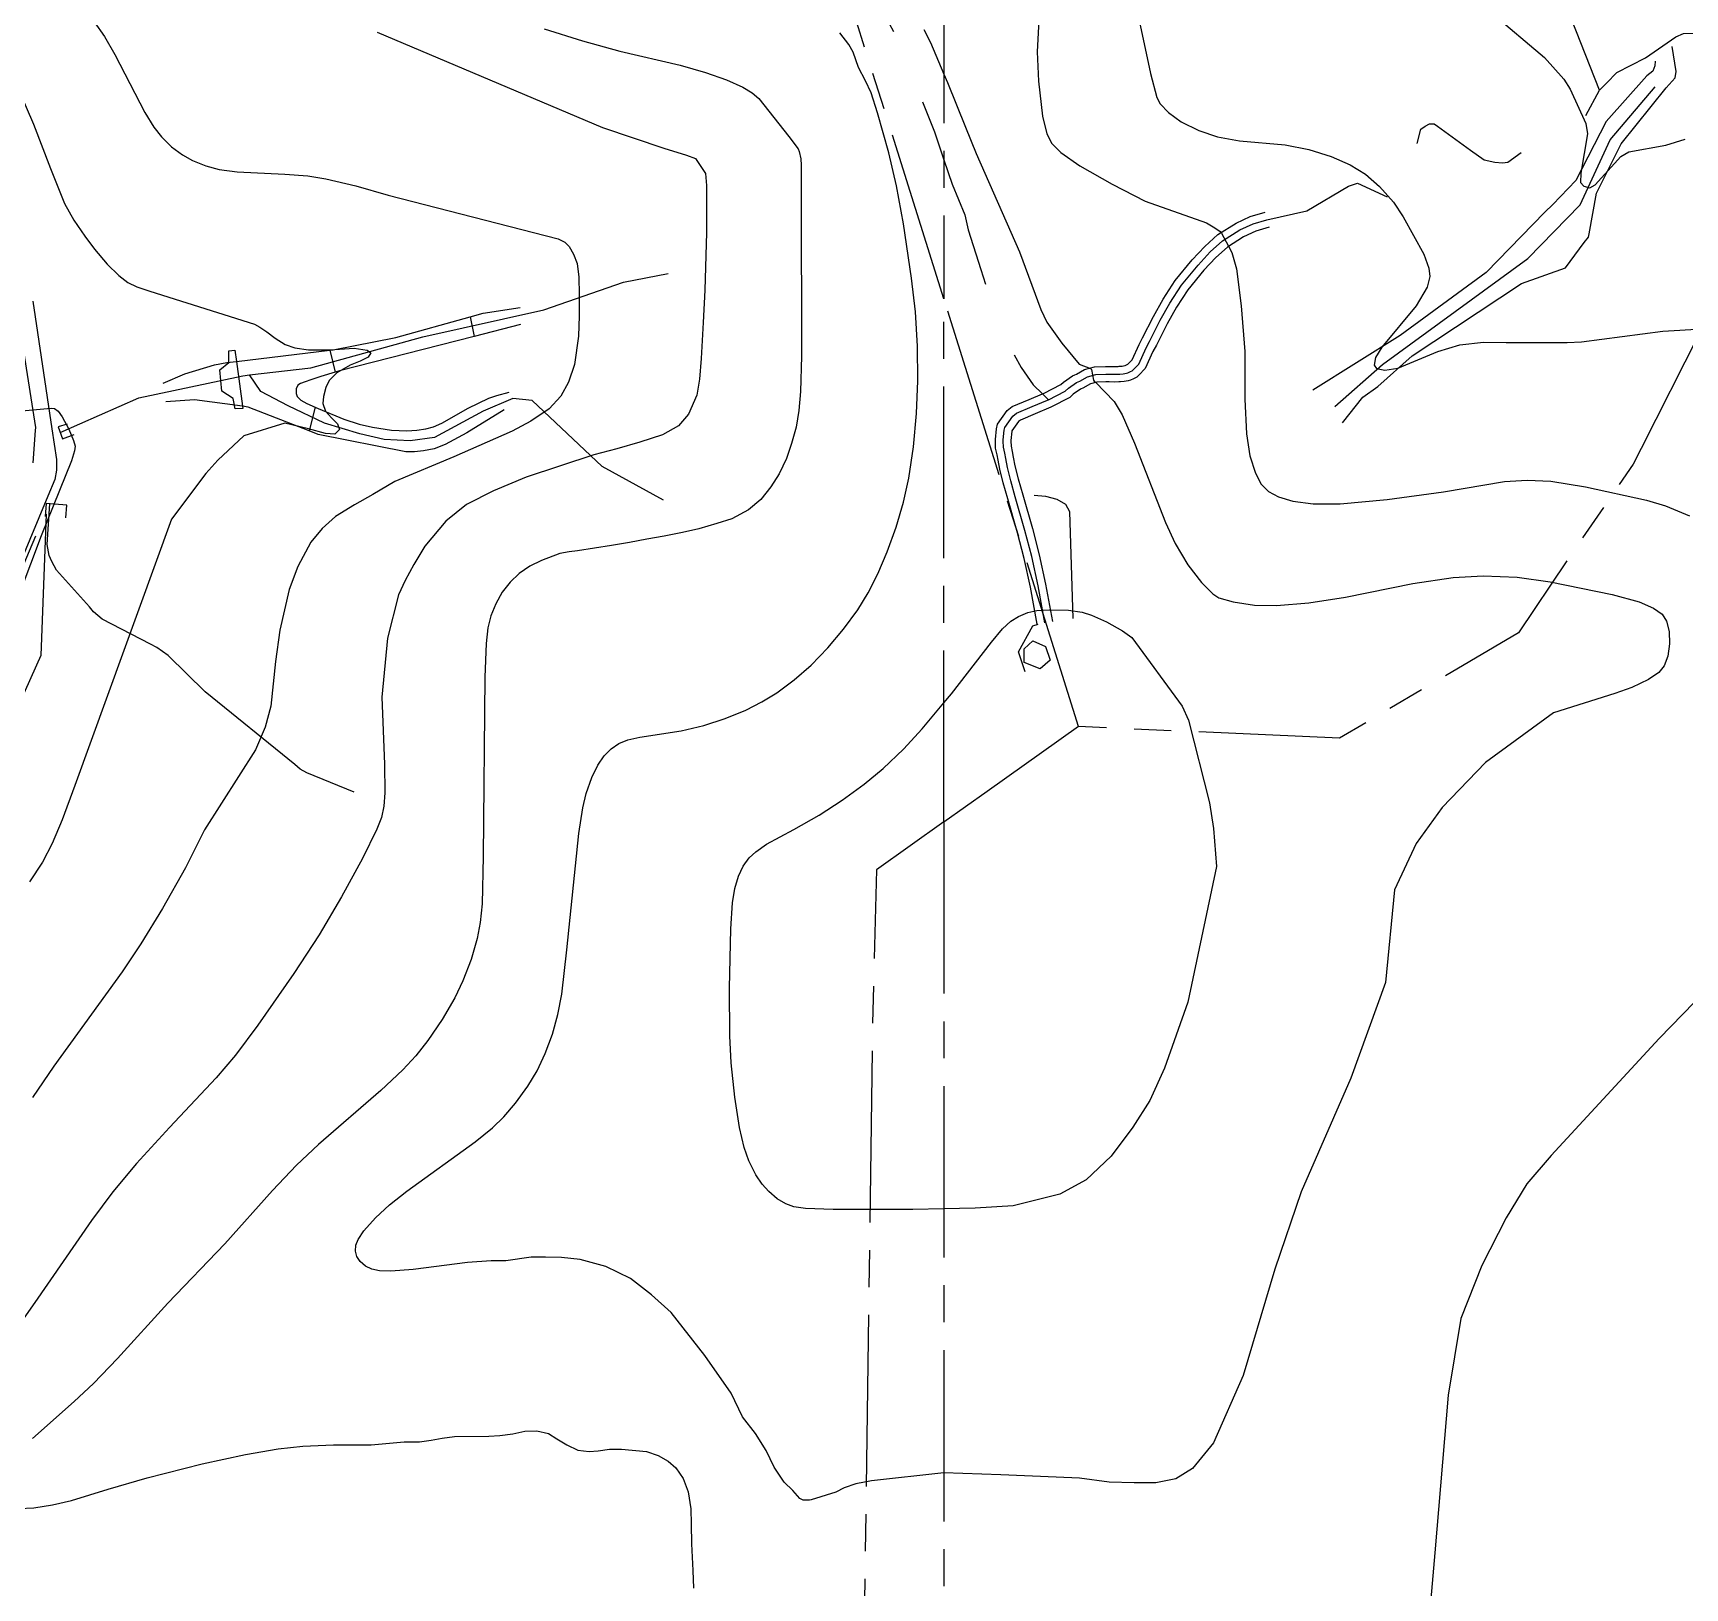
# Model space of a CAD drawing. Header units: millimetres. Extents: x 198785 to 203305, y 542885 to 545889.
# Drawn here: x 199824.1 to 200143.1, y 543429.3 to 543729.6 of the extents above; entities that cross this region are included whole.
import ezdxf

# ---------------------------------------------------------------- set-up
doc = ezdxf.new("R2010")
doc.units = ezdxf.units.MM
for name, pattern in [('FENCE_25K', [54.3, 28.7, -9.2, -16.4]), ('HIDDEN_BULD_25K', [28.8, 18.4, -10.4]), ('HIDDEN_EMBANKMENT_25K', [28.8, 18.4, -10.4]), ('HIDDEN_EMD_25K', [50.97, 33.12, -5.36, 7.13, -5.36]), ('HIDDEN_SORO_25K', [40.1, 25.4, -14.7])]:
    doc.linetypes.add(name, pattern=pattern)
for name, color, linetype in [('A0013117', 253, 'Continuous'), ('A0023119', 253, 'Continuous'), ('A0023217', 253, 'Continuous'), ('B0014116', 253, 'Continuous'), ('B0024120', 253, 'Continuous'), ('C0052211', 253, 'Continuous'), ('C0062243', 253, 'Continuous'), ('C0076116', 253, 'Continuous'), ('C0076117', 253, 'Continuous'), ('E0022112', 253, 'Continuous'), ('F0017111', 253, 'Continuous'), ('F0017114', 253, 'Continuous'), ('F0037222', 253, 'Continuous'), ('F0037223', 253, 'Continuous'), ('G0018117', 253, 'Continuous')]:
    doc.layers.add(name, color=color, linetype=linetype)

msp = doc.modelspace()

# ---------------------------------------------------------------- linework, layer by layer
at = {"layer": 'A0013117'}
for points in [[(200018, 543615.4), (200016.7, 543622.54), (200015.49, 543628.12), (200014.2, 543633.08), (200012.32, 543639.61), (200011.46, 543642.73), (200010.79, 543645.36), (200010.46, 543647.11), (200010.26, 543648.14), (200009.99, 543649.42), (200009.94, 543650.73), (200009.95, 543651.11), (200010.14, 543653.12), (200010.33, 543654.03), (200012.23, 543656.65), (200013.21, 543657.44), (200016.47, 543658.83), (200019.04, 543659.89), (200019.36, 543660.02), (200022.58, 543661.68), (200023.09, 543662.16), (200024.86, 543663.38), (200025.3, 543663.6), (200025.58, 543663.7), (200027.15, 543664.61), (200029.09, 543665.14), (200031.23, 543665.19), (200031.95, 543665.19), (200032.92, 543665.18), (200033.64, 543665.19), (200033.87, 543665.21), (200034.41, 543665.26), (200034.92, 543665.36), (200035.03, 543665.39), (200035.42, 543665.57), (200035.49, 543665.6), (200035.6, 543665.69), (200036.35, 543666.48), (200037.68, 543669.45), (200038.38, 543670.71), (200040.46, 543674.83), (200042.35, 543678.18), (200044.65, 543681.79), (200047.96, 543685.75), (200050.4, 543688.36), (200052.92, 543690.64), (200056.45, 543692.87), (200059.17, 543694.12), (200062.02, 543694.96)], [(200062.79, 543692.06), (200060.23, 543691.3), (200057.89, 543690.23), (200054.74, 543688.24), (200052.5, 543686.22), (200050.21, 543683.77), (200047.08, 543680.01), (200044.92, 543676.63), (200043.11, 543673.42), (200041.03, 543669.3), (200040.37, 543668.1), (200038.88, 543664.79), (200037.67, 543663.52), (200037.56, 543663.42), (200037.29, 543663.1), (200036.63, 543662.82), (200036.02, 543662.54), (200035.57, 543662.43), (200034.84, 543662.29), (200034.12, 543662.22), (200033.77, 543662.19), (200032.93, 543662.18), (200031.94, 543662.19), (200031.27, 543662.19), (200029.53, 543662.15), (200028.31, 543661.82), (200026.86, 543660.98), (200026.5, 543660.85), (200026.39, 543660.79), (200024.97, 543659.81), (200024.31, 543659.2), (200020.62, 543657.3), (200017.63, 543656.07), (200014.77, 543654.84), (200014.42, 543654.57), (200013.13, 543652.78), (200013.11, 543652.67), (200012.95, 543650.92), (200012.94, 543650.73), (200012.98, 543649.79), (200013.2, 543648.74), (200013.4, 543647.67), (200013.72, 543646.01), (200014.36, 543643.5), (200015.21, 543640.42), (200017.1, 543633.87), (200018.41, 543628.81), (200019.64, 543623.12), (200020.95, 543615.94)], [(199824.02, 543677.8), (199827.7, 543653.11), (199828.57, 543647.25), (199828.57, 543645.15), (199828.24, 543643.35), (199826.89, 543640.11), (199803.61, 543584.2)]]:
    msp.add_lwpolyline(points, dxfattribs=at)
at = {"layer": 'A0023119', "linetype": 'HIDDEN_SORO_25K', "flags": 128}
for points in [[(200126.62, 543718.54), (200121.24, 543732.21), (200117.13, 543743.54), (200113.5, 543755.09), (200111.94, 543761.26), (200110.61, 543765.56), (200109.57, 543770.29)], [(199795.87, 543759), (199798.57, 543760.83), (199800.99, 543760.94), (199804.4, 543760.13), (199807.55, 543758.79), (199818.58, 543751.86), (199831.24, 543739.85), (199833.76, 543738.63), (199838.34, 543737.76), (199846.89, 543739.07), (199855.76, 543739.89), (199860.74, 543740.72), (199861.15, 543741.47), (199863.36, 543751.99), (199864.22, 543753.62), (199865.77, 543755.56), (199868.25, 543758.33), (199875.1, 543762.83), (199881.54, 543764.01), (199886.54, 543762.92), (199892.17, 543761.66), (199898.35, 543760.08), (199910.14, 543755.92), (199915.31, 543755.33), (199921.03, 543754.89), (199926.35, 543754.97), (199935.43, 543754.64), (199940.34, 543754.56), (199966.64, 543749.44), (199969.32, 543748.28), (199972.95, 543745.97), (199975.29, 543742.63), (199975.98, 543742.13), (199976.95, 543741.1), (199979.01, 543739.06), (199980.29, 543738.47), (199981.35, 543737.94), (199984.64, 543736.66), (199986.23, 543735.19), (199988.57, 543732.97), (199991.04, 543728.41), (199994.2, 543720.34), (199998.17, 543710.49), (200000, 543705.1)], [(200126.62, 543718.54), (200127.98, 543719.91), (200129.97, 543721.92), (200135.5, 543724.76), (200141.36, 543728.84), (200142.82, 543729.45), (200148.89, 543729.52), (200156.55, 543727.18), (200157.17, 543726.41), (200157.11, 543722.21), (200158.43, 543716.61), (200159.67, 543715.96), (200166.38, 543714.47), (200169.41, 543714.1), (200171.61, 543713.83), (200173.7, 543713.5), (200174.66, 543713.18), (200177.66, 543712.57), (200178.68, 543712.35), (200180.3, 543712.2), (200181.02, 543712.13), (200182.76, 543712.12), (200183.04, 543712.22), (200183.86, 543712.53), (200184.84, 543713.28), (200186.61, 543717.04), (200187.67, 543718.08), (200188.23, 543718.31), (200189.47, 543718.53), (200192.02, 543719.21), (200192.62, 543719.53), (200193.43, 543720.08), (200193.82, 543720.52), (200194.15, 543721.15), (200194.36, 543721.9), (200194.72, 543726.55), (200194.51, 543730.68), (200194.47, 543731.19), (200194.43, 543731.99), (200194.46, 543732.72), (200195.4, 543734.42)], [(200062.4, 543693.51), (200070.11, 543695.24), (200078.13, 543699.97), (200079.91, 543700.57), (200086.56, 543697.48), (200087.93, 543696.84), (200088.43, 543697.09), (200088.96, 543698.03), (200089.43, 543699.96), (200092.1, 543711), (200092.96, 543711.57), (200093.82, 543712.02), (200094.67, 543712.03), (200095.34, 543711.55), (200101.7, 543706.94), (200104.34, 543705.06), (200106.39, 543704.62), (200107.87, 543704.49), (200108.89, 543704.6), (200113.6, 543708.01), (200115.77, 543708.97), (200123.27, 543712.27), (200126.62, 543718.54)], [(200000, 543705.1), (200000.01, 543705.06), (200001.61, 543700.36), (200004.02, 543694.49), (200004.67, 543691.58), (200007.11, 543683.89), (200009.55, 543676.51), (200011.55, 543671.83), (200012.55, 543669.26), (200014.89, 543665.01), (200017.24, 543661.64), (200019.04, 543659.89)], [(200019.04, 543659.89), (200020.19, 543658.76)]]:
    msp.add_lwpolyline(points, dxfattribs=at)
at = {"layer": 'A0023217'}
for points in [[(199815.11, 543708.13), (199816.48, 543702.16), (199816.74, 543701), (199820.81, 543677.13), (199824.53, 543653.4), (199824.49, 543652.8), (199824.01, 543646.6)], [(200019.48, 543615.67), (200018.17, 543622.83), (200016.95, 543628.47), (200015.65, 543633.48), (200013.77, 543640.02), (200012.91, 543643.11), (200012.26, 543645.68), (200011.93, 543647.39), (200011.73, 543648.44), (200011.48, 543649.61), (200011.44, 543650.73), (200011.45, 543651.02), (200011.62, 543652.9), (200011.73, 543653.41), (200013.33, 543655.61), (200013.99, 543656.14), (200017.05, 543657.45), (200019.99, 543658.66), (200020.19, 543658.76), (200023.44, 543660.44), (200024.03, 543660.98), (200025.62, 543662.08), (200025.9, 543662.22), (200026.22, 543662.34), (200027.73, 543663.21), (200029.31, 543663.64), (200031.25, 543663.69), (200031.94, 543663.69), (200032.92, 543663.68), (200033.7, 543663.69), (200033.99, 543663.71), (200034.62, 543663.77), (200035.24, 543663.89), (200035.53, 543663.96), (200036.03, 543664.19), (200036.38, 543664.34), (200036.5, 543664.48), (200036.64, 543664.6), (200037.62, 543665.63), (200039.03, 543668.78), (200039.71, 543670.01), (200041.79, 543674.13), (200043.64, 543677.41), (200045.87, 543680.9), (200049.09, 543684.76), (200051.45, 543687.29), (200053.83, 543689.44), (200057.17, 543691.55), (200059.7, 543692.71), (200062.4, 543693.51)]]:
    msp.add_lwpolyline(points, dxfattribs=at)
at = {"layer": 'B0014116', "linetype": 'HIDDEN_BULD_25K', "flags": 128}
msp.add_lwpolyline([(200020.5, 543608.49), (200018.57, 543606.82), (200015.51, 543608.05), (200015.48, 543610.67), (200017.17, 543612.18), (200019.64, 543611.12), (200020.5, 543608.49)], dxfattribs=at)
at = {"layer": 'B0024120', "linetype": 'FENCE_25K', "flags": 128}
msp.add_lwpolyline([(200017.41, 543640.32), (200019.6, 543640.12), (200021.83, 543639.57), (200023.47, 543638.58), (200024.23, 543637.21), (200024.94, 543615.64), (200026.42, 543615.32), (200028.28, 543607.86), (200016.66, 543603.31), (200014.38, 543610.1), (200017.17, 543615.12), (200018.22, 543615.44)], dxfattribs=at)
at = {"layer": 'C0052211'}
for points in [[(200076.98, 543654.29), (200080.9, 543659.25), (200083.83, 543661.33), (200090.41, 543667.23), (200111.54, 543681.2), (200120.07, 543684.22), (200123.69, 543689.09), (200124.49, 543690.17), (200124.61, 543690.79), (200126.07, 543698.65), (200130.81, 543708.16), (200139.51, 543719.01), (200141.23, 543720.91), (200141.46, 543722.16), (200140.68, 543726.97)], [(200137.38, 543724.14), (200137.34, 543723.21), (200136.95, 543722.2), (200135.74, 543721.31), (200127.89, 543712.48), (200122.05, 543701.06), (200117.58, 543696.48), (200116.08, 543694.95), (200104.76, 543683.34), (200088.1, 543671.14), (200071.27, 543660.6)], [(199908.51, 543674.79), (199910.97, 543675.48), (199918.13, 543676.59)], [(199881.38, 543668.3), (199882.01, 543668.37), (199894.14, 543670.77), (199908.51, 543674.79)], [(199918.22, 543673.26), (199909.27, 543670.99)], [(199909.27, 543670.99), (199883.27, 543664.37), (199882.39, 543664.1)], [(199863.33, 543666.15), (199881.38, 543668.3)], [(199849.2, 543661.99), (199853.39, 543663.79), (199859.1, 543665.48), (199861.51, 543665.93), (199863.33, 543666.15)], [(199882.39, 543664.1), (199879.63, 543663.24), (199877.74, 543662.63), (199876.59, 543662.23), (199875.73, 543661.88), (199875.18, 543661.56), (199874.89, 543660.85), (199874.89, 543659.99), (199875.04, 543659.39), (199875.76, 543658.69), (199876.95, 543658.03), (199879.14, 543657.06), (199884.08, 543655.01), (199887.05, 543654.02), (199889.59, 543653.46), (199893.28, 543652.9), (199896.24, 543652.76), (199898.19, 543652.87), (199899.94, 543653.14), (199901.41, 543653.54), (199903.02, 543654.26), (199908.13, 543657.12), (199912.1, 543659.04), (199913.61, 543659.57), (199916.01, 543660.21)], [(199864.54, 543657.5), (199855.26, 543658.76), (199849.7, 543658.37)], [(199877.38, 543652.75), (199865.62, 543657.35), (199864.54, 543657.5)], [(199915.07, 543656.81), (199907.83, 543652.34), (199903.68, 543650.12), (199901.53, 543649.29), (199899.5, 543648.89), (199897.73, 543648.71), (199896.04, 543648.7), (199879.12, 543652.07), (199877.38, 543652.75)]]:
    msp.add_lwpolyline(points, dxfattribs=at)
at = {"layer": 'C0062243'}
for points in [[(199908.51, 543674.79), (199909.27, 543670.99)], [(199863.02, 543668.34), (199863.33, 543666.15)], [(199881.38, 543668.3), (199882.39, 543664.1)], [(199863.33, 543666.15), (199864.54, 543657.5)], [(199864.54, 543657.5), (199864.6, 543657.05)], [(199878.57, 543657.31), (199877.38, 543652.75)]]:
    msp.add_lwpolyline(points, dxfattribs=at)
at = {"layer": 'C0076116'}
for points in [[(199830.62, 543654.06), (199828.91, 543653.53), (199829.76, 543651.24), (199831.97, 543652.06)], [(199830.4, 543635.94), (199830.58, 543638.43), (199826.59, 543638.72), (199826.41, 543636.22)]]:
    msp.add_lwpolyline(points, dxfattribs=at)
at = {"layer": 'C0076117'}
msp.add_lwpolyline([(199864.6, 543657.05), (199863.09, 543657), (199862.71, 543659.03), (199860.54, 543660.42), (199860.11, 543664.52), (199861.84, 543665.97), (199861.85, 543668.21), (199863.02, 543668.34)], dxfattribs=at)
at = {"layer": 'E0022112'}
for points in [[(200075.48, 543657.47), (200084.7, 543665.56), (200112.78, 543686.04), (200122.92, 543696.38), (200128.69, 543708.96), (200137.39, 543719.2)], [(199865.87, 543663.54), (199877.68, 543664.92), (199899.35, 543670.88), (199922.74, 543676.15), (199938.08, 543681.46), (199946.75, 543683.16)], [(199829.31, 543652.44), (199844.49, 543659.13), (199864.56, 543663.39), (199865.87, 543663.54)], [(199945.81, 543639.36), (199933.96, 543645.89), (199920.45, 543658.61), (199916.76, 543658.99), (199911.02, 543656.53), (199901.6, 543651.49), (199896.9, 543650.84), (199891.9, 543651.1), (199887.19, 543652.16), (199880.33, 543654.26), (199873.36, 543657.58), (199868.07, 543660.34), (199865.87, 543663.54)], [(199886.08, 543582.98), (199876.95, 543586.71), (199875.65, 543587.43), (199874.62, 543588.33), (199857.32, 543602.34), (199850.16, 543609.38), (199847.95, 543610.89), (199846.72, 543611.55), (199837.38, 543616.39), (199835.71, 543617.84), (199834.98, 543618.75), (199828.61, 543625.86), (199827.7, 543627.53), (199827.17, 543628.71), (199826.76, 543630.84), (199827.32, 543638.67)]]:
    msp.add_lwpolyline(points, dxfattribs=at)
at = {"layer": 'F0017111'}
for points, elevation in [([(200036, 543740.13), (200039.92, 543721.77), (200041.12, 543717.12), (200041.75, 543715.92), (200043.38, 543714.19), (200045.83, 543712.39), (200049.26, 543710.73), (200052.82, 543709.53), (200057.06, 543708.76), (200065.88, 543707.98), (200070.48, 543707.06), (200074.78, 543705.74), (200078.49, 543704.14), (200081.4, 543702.33), (200084.12, 543699.93), (200086.82, 543696.88), (200088.69, 543694.07), (200092.7, 543686.85), (200093.64, 543684.17), (200093.87, 543682.57), (200093.36, 543680.52), (200091.22, 543676.91), (200084.55, 543668.93), (200083.35, 543666.92), (200083.11, 543665.42), (200083.55, 543664.79), (200085.17, 543664.45), (200087.7, 543664.83), (200095.41, 543668.08), (200099.67, 543669.33), (200104.21, 543669.9), (200108.6, 543669.8), (200120.36, 543669.8), (200123.17, 543669.96), (200138.89, 543672.01), (200146.43, 543672.47)], 70), ([(200018.6, 543736.97), (200018.03, 543725.93), (200018.26, 543720.24), (200019.05, 543713.48), (200019.87, 543710.08), (200020.86, 543708.21), (200022.57, 543706.47), (200026.28, 543703.94), (200032.47, 543700.36), (200038.85, 543697.13), (200050.69, 543692.9), (200052.34, 543691.97), (200053.33, 543691.25), (200053.59, 543690.92), (200054.97, 543688.4), (200055.61, 543687.17), (200056.48, 543684.01), (200057.42, 543676.89), (200058.15, 543668.09), (200058.11, 543658.84), (200058.43, 543652.18), (200059.08, 543647.95), (200060.16, 543644.59), (200061.3, 543642.43), (200062.67, 543641.06), (200064.62, 543639.98), (200067.37, 543639.19), (200071.32, 543638.67), (200076.56, 543638.66), (200085.63, 543639.47), (200096.52, 543640.97), (200108.27, 543642.95), (200112.63, 543643.24), (200117.2, 543643.03), (200123.93, 543641.92), (200135.71, 543639.36), (200139.38, 543638.29), (200144, 543636.36)], 80), ([(200105.61, 543733.62), (200116.03, 543724.83), (200119.73, 543720.68), (200120.93, 543718.7), (200123.96, 543712.08), (200124.29, 543710.13), (200123.05, 543702.5), (200122.96, 543700.72), (200123.58, 543699.98), (200124.77, 543699.67), (200125.81, 543700.25), (200130.74, 543705.73), (200132.3, 543706.65), (200139.42, 543707.94), (200143.16, 543709.1)], 60), ([(199922.78, 543730.37), (199930.19, 543728.04), (199937.41, 543726.06), (199949.03, 543723.35), (199953.97, 543721.94), (199958.02, 543720.5), (199961.16, 543719.1), (199962.97, 543718.03), (199964.27, 543716.95), (199970.05, 543709.61), (199971.85, 543707.19), (199972.04, 543706.68), (199972.36, 543705.3), (199972.4, 543704.08), (199972.44, 543694.33), (199972.43, 543687.42), (199972.44, 543684.34), (199972.48, 543681.32), (199972.5, 543677.86), (199972.5, 543671.94), (199972.48, 543670.99), (199972.46, 543667.19), (199972.31, 543660.36), (199971.98, 543656.65), (199971.44, 543653.49), (199970.54, 543650.31), (199969.61, 543647.41), (199968.2, 543644.45), (199966.58, 543641.92), (199964.61, 543639.52), (199962.27, 543637.49), (199959.04, 543635.77), (199956.12, 543634.84), (199952.63, 543633.85), (199949.47, 543633.1), (199945.99, 543632.43), (199942.58, 543631.84), (199939.25, 543631.22), (199935.76, 543630.6), (199929.25, 543629.57), (199927.61, 543629.39), (199925.83, 543629.1), (199922.24, 543627.75), (199920, 543626.62), (199917.93, 543625.19), (199916.2, 543623.54), (199914.7, 543621.59), (199913.44, 543619.38), (199912.49, 543617.03), (199911.9, 543614.72), (199911.55, 543611.69), (199911.29, 543605.17), (199910.97, 543570.58), (199910.78, 543561.41), (199910.45, 543557.83), (199909.85, 543554.75), (199908.66, 543550.67), (199907.09, 543546.54), (199905.52, 543543.27), (199903.1, 543539.12), (199900.31, 543535.01), (199897.97, 543532.05), (199895.49, 543529.35), (199891.26, 543525.41), (199879.17, 543514.93), (199874.93, 543510.95), (199870.31, 543506.11), (199861.09, 543495.77), (199850.09, 543484.34), (199840.36, 543473.66), (199835.72, 543468.82), (199832, 543465.33), (199823.96, 543458.21)], 80), ([(199835.84, 543731.73), (199837.86, 543728.89), (199839.87, 543725.43), (199845.66, 543714.25), (199847.37, 543711.41), (199848.85, 543709.51), (199850.78, 543707.6), (199852.89, 543706.03), (199854.83, 543704.95), (199857.46, 543703.9), (199860, 543703.23), (199863.45, 543702.76), (199872.67, 543702.31), (199877.11, 543701.99), (199880.62, 543701.42), (199886.38, 543700.06), (199892.63, 543698.28), (199925.49, 543689.81), (199926.8, 543689.17), (199927.59, 543688.35), (199928.43, 543686.87), (199929.17, 543685.05), (199929.49, 543682.4), (199929.54, 543679.08), (199929.51, 543674.98), (199929.41, 543671.01), (199928.65, 543665.59), (199927.5, 543662.17), (199925.97, 543659.48), (199923.77, 543656.98), (199920.23, 543654.63), (199916.59, 543652.66), (199905.31, 543647.73), (199893.91, 543642.95), (199889.66, 543640.44), (199886.13, 543638.49), (199882.5, 543636.2), (199879.9, 543633.87), (199877.74, 543631.23), (199875.19, 543626.53), (199873.53, 543622.1), (199871.73, 543614.28), (199870.86, 543608.22), (199870, 543599.59), (199868.9, 543595.56), (199867.03, 543591.15), (199857.19, 543575.69), (199853.48, 543568.38), (199849.05, 543560.51), (199844.88, 543553.68), (199841.26, 543548.27), (199828.08, 543530.08), (199823.97, 543524.04)], 60), ([(199996.13, 543730.26), (199997.42, 543727.76), (200000, 543721.64)], 90), ([(199890.51, 543729.75), (199934.03, 543711.3), (199945.89, 543707.34), (199950.27, 543705.99), (199952.03, 543705.36), (199953.94, 543702.44), (199954.14, 543700.15), (199954.15, 543691.04), (199953.79, 543679.91), (199953.51, 543673.68), (199953.09, 543666.71), (199952.76, 543662.75), (199952.26, 543659.62), (199950.64, 543655.99), (199948.74, 543653.7), (199945.63, 543651.97), (199941.29, 543650.57), (199936.8, 543649.31), (199932.37, 543648.12), (199919.3, 543643.84), (199913.02, 543641.17), (199907.81, 543638.52), (199903.79, 543635.29), (199899.72, 543630.46), (199897.63, 543626.92), (199895.96, 543623.88), (199894.64, 543621.08), (199892.53, 543612.7), (199891.45, 543601.35), (199891.94, 543588.37), (199892.02, 543582.83), (199891.82, 543580.28), (199891.33, 543578.1), (199890.46, 543575.82), (199887.67, 543570.15), (199883.65, 543562.76), (199879.32, 543555.46), (199874.42, 543547.95), (199867.48, 543537.98), (199863.14, 543532.24), (199859.42, 543527.85), (199850.44, 543518.22), (199844.06, 543511.26), (199839.48, 543505.82), (199835.32, 543500.29), (199824.39, 543484.43), (199818.37, 543475.83)], 70), ([(200000, 543451.56), (199986.02, 543450), (199982.97, 543449.44), (199980.75, 543448.67), (199979.11, 543447.81), (199974.37, 543446.37), (199974.01, 543446.31), (199973.44, 543446.27), (199972.8, 543446.3), (199972.17, 543446.64), (199970.81, 543448.13), (199969.17, 543449.76), (199967.18, 543452.65), (199965.65, 543455.88), (199963.63, 543459.18), (199961.09, 543462.38), (199958.89, 543466.92), (199953.79, 543474.2), (199947.33, 543482.55), (199943.5, 543485.93), (199939.44, 543489.1), (199934.68, 543491.4), (199929.75, 543492.76), (199926.15, 543493.15), (199923.03, 543493.23), (199920.28, 543493.22), (199915.36, 543492.53), (199912.57, 543492.52), (199907.97, 543492.19), (199897.47, 543490.83), (199893.15, 543490.48), (199890.97, 543490.57), (199889.51, 543490.88), (199888.28, 543491.47), (199887.25, 543492.36), (199886.58, 543493.34), (199886.31, 543494.38), (199886.39, 543495.52), (199886.83, 543496.61), (199887.96, 543498.26), (199890.22, 543500.81), (199892.88, 543503.31), (199896.24, 543505.94), (199909.43, 543515.48), (199912.79, 543518.17), (199914.96, 543520.27), (199917.22, 543522.95), (199919.6, 543526.2), (199921.41, 543529.18), (199922.98, 543532.54), (199924.37, 543536.24), (199925.45, 543540.07), (199926.18, 543544), (199927.18, 543552.56), (199929.5, 543575.03), (199930.22, 543579.96), (199930.88, 543582.72), (199931.96, 543585.79), (199933.14, 543588.22), (199934.37, 543590.02), (199935.71, 543591.37), (199937.2, 543592.37), (199938.95, 543593.09), (199941.27, 543593.61), (199949.25, 543594.84), (199953.61, 543595.87), (199957.77, 543597.21), (199961.75, 543598.85), (199964.84, 543600.42), (199967.74, 543602.2), (199971.09, 543604.67), (199974.36, 543607.53), (199977.57, 543610.83), (199980.63, 543614.48), (199983.35, 543618.21), (199985.36, 543621.47), (199987.22, 543625.13), (199989.04, 543629.4), (199990.78, 543634.18), (199992.19, 543638.97), (199993.21, 543643.64), (199994.12, 543649.69), (199994.73, 543656.08), (199994.96, 543662.44), (199994.87, 543669.09), (199994.49, 543675.71), (199993.74, 543682.26), (199992.17, 543692.73), (199990.84, 543700.04), (199989.34, 543706.41), (199987.19, 543714.15), (199985.92, 543717.99), (199984.83, 543720.36), (199983.52, 543722.88), (199982.46, 543725.85), (199981.62, 543727.34), (199979.87, 543729.63)], 90), ([(200000, 543721.63), (200000.68, 543720.03), (200004.17, 543711.37), (200006.22, 543706.29), (200014.57, 543687.29), (200018.72, 543676.19), (200019.87, 543673.76), (200022.75, 543669.67), (200026.12, 543665.62), (200028.34, 543664.76), (200028.49, 543664.57), (200028.89, 543662.52), (200029.01, 543662.37), (200029.28, 543662.18), (200032.86, 543658.42), (200034.43, 543655.87), (200036.82, 543650.38), (200042.8, 543635.07), (200044.68, 543631), (200047.12, 543626.9), (200049.77, 543623.48), (200051.96, 543621.26), (200053.07, 543620.54), (200055.85, 543619.76), (200060, 543619.07), (200064.25, 543619.03), (200070.45, 543619.55), (200077.59, 543620.65), (200090.54, 543623.31), (200098.39, 543624.46), (200104.16, 543624.78), (200110.71, 543624.49), (200117.11, 543623.59), (200129.05, 543621.13), (200134.26, 543619.74), (200137.03, 543618.53), (200138.74, 543617.35), (200139.58, 543616.03), (200140.08, 543614.04), (200140.17, 543611.61), (200139.8, 543609.22), (200139.11, 543607.38), (200138.09, 543606.1), (200136.06, 543604.74), (200132.89, 543603.17), (200129.59, 543602.02), (200117.71, 543598.31), (200104.63, 543588.71), (200096.23, 543580.04), (200091.2, 543573.05), (200087, 543564.11), (200085.32, 543546.21), (200078.61, 543527.76), (200069.02, 543505.85), (200063.92, 543490.91), (200057.81, 543470.39), (200052.07, 543457.37), (200048.04, 543452.41), (200044.78, 543450.4), (200040.91, 543449.62), (200036.72, 543449.62), (200031.92, 543449.78), (200026.18, 543450.55), (200021.68, 543450.71), (200010.98, 543451.17), (200000, 543451.55)], 90), ([(199820.5, 543656.47), (199827.53, 543657.14), (199828.17, 543657.08), (199828.91, 543656.54), (199829.71, 543655.44), (199830.99, 543653.06), (199831.9, 543650.92), (199832.16, 543649.79), (199832.09, 543648.87), (199831.47, 543646.97), (199825.65, 543632.51), (199821.48, 543621.57)], 40), ([(200144.98, 543542.44), (200138.13, 543535.45), (200117.27, 543512.86), (200112.56, 543507.37), (200108.57, 543500.82), (200103.87, 543491.6), (200099.84, 543481.39), (200097.37, 543466.54), (200094.84, 543436.13), (200092.11, 543405.04)], 80), ([(199821.29, 543444.68), (199824.2, 543444.83), (199827.84, 543445.36), (199831.45, 543446.21), (199838.58, 543448.43), (199846.07, 543450.62), (199856.75, 543453.31), (199865.06, 543455.1), (199871.42, 543456.18), (199876.19, 543456.71), (199882.12, 543456.96), (199889.39, 543456.97), (199895.71, 543457.52), (199898.69, 543457.57), (199900.97, 543457.87), (199903.11, 543458.26), (199905.46, 543458.61), (199912.07, 543458.64), (199914.22, 543458.77), (199916.74, 543459.1), (199919.02, 543459.64), (199921.34, 543459.68), (199923.6, 543459.16), (199925.23, 543458.16), (199927.18, 543456.95), (199929.31, 543455.97), (199931.45, 543455.66), (199933.21, 543455.84), (199935.39, 543456.11), (199937.71, 543456.14), (199942.57, 543455.71), (199944.8, 543454.93), (199946.74, 543453.85), (199948.19, 543452.5), (199949.63, 543450.46), (199950.61, 543447.91), (199951.08, 543444.64), (199951.19, 543441.65), (199951.27, 543437.85), (199951.51, 543432.71), (199951.62, 543429.3)], 80)]:
    msp.add_lwpolyline(points, dxfattribs=dict(at, elevation=elevation))
at = {"layer": 'F0017114'}
for points, elevation in [([(199820.29, 543720.93), (199824.12, 543711.96), (199827.42, 543703.43), (199830.15, 543696.62), (199831.96, 543693.46), (199834.05, 543690.35), (199835.94, 543687.81), (199838.4, 543684.93), (199840.6, 543682.75), (199842.37, 543681.41), (199844.08, 543680.54), (199846.59, 543679.7), (199866.83, 543673.33), (199867.89, 543672.77), (199869.18, 543671.9), (199870.83, 543670.64), (199872.78, 543669.44), (199874.61, 543668.79), (199877.23, 543668.39), (199881.35, 543668.4), (199886.1, 543668.69), (199888.58, 543668.35), (199889.31, 543667.81), (199888.81, 543667), (199887.27, 543666.21), (199885.29, 543665.41), (199882.76, 543663.97), (199881.28, 543662.48), (199880.6, 543661.13), (199880.16, 543659.37), (199880.04, 543658.01), (199880.56, 543656.56), (199881.7, 543655.29), (199882.84, 543654.13), (199883.25, 543653), (199882.37, 543652.1), (199880.55, 543652.23), (199877.23, 543653.11), (199872.66, 543654.25), (199864.77, 543651.76), (199859.77, 543647.08), (199857.46, 543644.49), (199850.77, 543635.73), (199832.12, 543584.29), (199829.67, 543577.63), (199827.73, 543573.07), (199825.86, 543569.5), (199823.36, 543565.66)], 50), ([(200000, 543600.24), (200001.47, 543602), (200009.21, 543611.96), (200011.34, 543614.53), (200012.93, 543616), (200014.38, 543616.91), (200016.19, 543617.66), (200017.96, 543618.04), (200020.38, 543618.21), (200024.06, 543618.11), (200026.73, 543617.73), (200028.52, 543617.17), (200031.43, 543615.85), (200034.47, 543614.16), (200036.3, 543612.84), (200046.02, 543599.58), (200047.26, 543596.86), (200051.32, 543580.91), (200052.08, 543575.96), (200052.65, 543568.65), (200047.11, 543542.46), (200042.6, 543529.73), (200039.77, 543523.46), (200036.49, 543518.3), (200032.3, 543512.72), (200027.47, 543508.11), (200022.36, 543505.36), (200013.36, 543503.12), (200006.05, 543502.69), (200000, 543502.56)], 100), ([(200000, 543502.57), (199993.99, 543502.44), (199978.59, 543502.43), (199973.27, 543502.61), (199970.98, 543502.95), (199969.46, 543503.49), (199967.79, 543504.5), (199966.16, 543505.88), (199964.9, 543507.3), (199963.67, 543509.13), (199962.3, 543511.82), (199961.38, 543514.4), (199960.52, 543518.24), (199959.61, 543524.11), (199958.9, 543530.73), (199958.64, 543535.94), (199958.61, 543545.15), (199958.85, 543556.6), (199959.18, 543561.59), (199959.63, 543564.39), (199960.31, 543566.77), (199961.22, 543568.69), (199962.39, 543570.31), (199963.64, 543571.5), (199965.75, 543572.95), (199970.98, 543575.81), (199975.91, 543578.57), (199980.36, 543581.44), (199984.58, 543584.52), (199988.24, 543587.56), (199992.17, 543591.26), (199995.8, 543595.19), (200000, 543600.24)], 100)]:
    msp.add_lwpolyline(points, dxfattribs=dict(at, elevation=elevation))
at = {"layer": 'F0037222'}
msp.add_lwpolyline([(199826.58, 543636.67), (199825.59, 543609.39), (199811.53, 543578.16), (199791.3, 543534.15), (199781.08, 543504.77), (199759.91, 543487.2), (199755.4, 543478.79), (199753.18, 543469.82), (199750.97, 543462.5), (199748.14, 543456.88), (199744.12, 543451.26), (199739.18, 543445.4), (199736.38, 543440.88), (199734.72, 543437.37), (199734.23, 543432.86), (199736.42, 543425.64)], dxfattribs=at)
at = {"layer": 'F0037223', "linetype": 'HIDDEN_EMBANKMENT_25K', "flags": 128}
msp.add_lwpolyline([(199963.6, 543341.34), (199951.69, 543343.32), (199946.01, 543343.54), (199939.25, 543343.63), (199883.8, 543341.81), (199841.23, 543338.08), (199786.34, 543334.13), (199770.49, 543334.89), (199767.61, 543335.91), (199765.7, 543337.34), (199764.27, 543338.94), (199762.44, 543341.97), (199748.79, 543371.28), (199715.07, 543439.2), (199714.51, 543441.04), (199714.44, 543443.16), (199714.81, 543445.41), (199715.66, 543447.07), (199760.39, 543517.78), (199801.85, 543579.14), (199824.78, 543632.85), (199826.58, 543636.67)], dxfattribs=at)
at = {"layer": 'G0018117', "linetype": 'HIDDEN_EMD_25K', "flags": 128}
for points in [[(201228.22, 544504.22), (201189.63, 544467.48), (201185.99, 544464.01), (201106.27, 544449.51), (201105.74, 544452.47), (201095.9, 544450.67), (201106.86, 544390.19), (201096.99, 544388.51), (201087.13, 544386.83), (201051.66, 544380.77), (201043.77, 544379.42), (201007.75, 544373.28), (201007.32, 544373.2), (200934.9, 544360.84), (200928.84, 544359.81), (200882.09, 544351.83), (200881.73, 544338.57), (200873.73, 544338.76), (200855.55, 544339.19), (200825.77, 544339.88), (200819.71, 544340.02), (200778.92, 544338.87), (200781.82, 544335.63), (200839.29, 544271.25), (200852.59, 544256.36), (200899.28, 544204.07), (200850.24, 544190.16), (200775.36, 544149.11), (200745.42, 544171.93), (200705.87, 544182.47), (200671.15, 544191.45), (200646.03, 544170.27), (200632.45, 544158.52), (200613.45, 544151.17), (200603.35, 544147.6), (200578.37, 544143.37), (200543.54, 544137.47), (200518.14, 544147.88), (200501.98, 544154.11), (200485.84, 544152.04), (200484.03, 544151.79), (200482.7, 544151.6), (200478.2, 544150.9), (200449.46, 544144.93), (200447.83, 544144.6), (200446.73, 544144.37), (200444.53, 544143.9), (200439.82, 544142.89), (200438.18, 544138.17), (200438.1, 544137.95), (200427.88, 544128.09), (200388.52, 544097.85), (200371.53, 544088.36), (200352.29, 544070.81), (200311.63, 544056.73), (200310.71, 544032.52), (200309.94, 544013.09), (200313.87, 543952.41), (200312.68, 543947.33), (200307.93, 543927.88), (200302.74, 543915.25), (200289.59, 543882.29), (200288.97, 543881.37), (200278.01, 543865.28), (200260.28, 543838.66), (200249.52, 543826.1), (200233.36, 543807.17), (200211.65, 543781.83), (200204.03, 543758.76), (200203.24, 543756.19), (200202.28, 543753.03), (200201.83, 543751.54), (200199.97, 543745.47), (200199.53, 543744), (200198.78, 543741.55), (200198.27, 543739.87), (200198.23, 543739.74), (200174.57, 543714.36), (200161.99, 543703.1), (200154.17, 543687.89), (200134.69, 543649.36), (200133.16, 543646.34), (200121.39, 543629.25), (200110.96, 543613.77), (200076.39, 543593.4), (200026.01, 543595.66)], [(200000, 543678.23), (199983.18, 543731.62), (199969.88, 543742.47), (199858.98, 543773.18), (199818.06, 543797.54), (199766.06, 543824.35), (199743.08, 543818.62), (199710.38, 543856.1), (199613.89, 543848.68), (199575.38, 543834.74), (199578.46, 543843.35), (199591.63, 543870.31), (199591.23, 543877.81), (199590.2, 543901.78), (199589.92, 543906.84), (199589.78, 543909.09), (199588.98, 543920.27), (199581.26, 543933.01), (199565.57, 543957.72), (199555.42, 543973.24), (199542.62, 543992.66), (199542.48, 543993.42), (199537.84, 544031.95), (199536.35, 544043.94), (199527.61, 544047.19), (199509.89, 544053.9), (199491.39, 544060.85), (199483.11, 544063.81), (199433.73, 544065.29), (199416.77, 544065.06), (199400.03, 544072.79), (199398.88, 544069.71), (199388.67, 544077.71), (199362.93, 544100.07), (199369.65, 544112.56), (199369.8, 544123.69), (199369.38, 544125.81), (199368.1, 544133.81), (199364.77, 544145.3), (199363.99, 544145.48), (199358.96, 544148.13), (199338.67, 544160.82), (199325.28, 544169.05), (199326.84, 544171.67), (199322.18, 544174.5), (199318.32, 544175.77), (199300.66, 544180.44), (199281.93, 544185.81), (199265.39, 544190.37), (199241.39, 544197.1), (199228.79, 544207.64), (199213.98, 544220.06), (199204.24, 544228.29), (199204.7, 544237.6), (199204.1, 544254.08), (199203.73, 544259.8), (199199.55, 544265.59), (199191.5, 544265.41), (199187.74, 544268.06), (199186.77, 544272.97), (199177.02, 544274.93), (199167.77, 544278.5), (199126.02, 544280.25), (199069.29, 544281.21), (199054.67, 544287), (199054.83, 544325.96), (199031.5, 544341.16), (199022.84, 544340.07), (199012.57, 544349.55), (199012.43, 544365.61), (199004.65, 544375.51), (198997.21, 544372.79), (198982.31, 544367.87), (198963.58, 544360.33), (198933.9, 544353.09), (198908.1, 544351.1), (198876.43, 544350.42), (198850.38, 544353.13), (198827.17, 544362.15), (198811.11, 544371.88), (198797.08, 544382.88), (198795.37, 544384.64)], [(200000, 543949.19), (200000, 543678.23)], [(200000, 543678.23), (200000, 543678.23), (200000, 543678.23)], [(200000, 543577.22), (200000, 543678.23)], [(200026.01, 543595.66), (200000, 543678.23)], [(200026.01, 543595.66), (200008.32, 543583.12), (200000, 543577.22)], [(200000, 543577.23), (199986.95, 543567.98), (199986.19, 543538.4), (199984.5, 543414.24), (200000, 543400.89), (200000, 543400.89)], [(200000, 543577.22), (200000, 543577.22), (200000, 543577.22)], [(200000, 543577.22), (200000, 543400.89)]]:
    msp.add_lwpolyline(points, dxfattribs=at)

doc.saveas('drawing.dxf')
